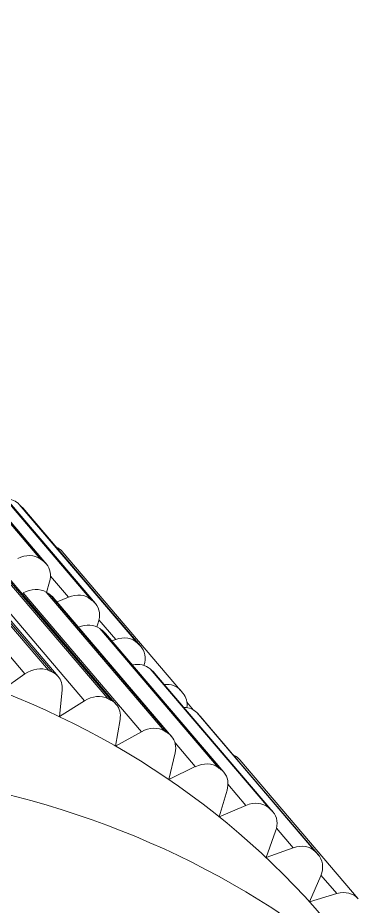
# Model space of a CAD drawing. Header units: metres. Extents: x 2999 to 3109, y 1752 to 1796.
# Drawn here: x 3012.05313 to 3012.05533, y 1761.79973 to 1761.80546 of the extents above; entities that cross this region are included whole.
import ezdxf

# ---------------------------------------------------------------- set-up
doc = ezdxf.new("R2010")
doc.units = ezdxf.units.M
doc.layers.add('PAREDES', color=7, linetype='Continuous')

msp = doc.modelspace()

# ---------------------------------------------------------------- linework, layer by layer
at = {"layer": 'PAREDES', "color": 253, "lineweight": 0}
for p, q in [((3012.053279787979, 1761.801967047726), (3012.052516850066, 1761.802861668787)), ((3012.053299935428, 1761.801952160278), (3012.052536951164, 1761.802846741631)), ((3012.053317209398, 1761.80193593636), (3012.05255423842, 1761.802830689832)), ((3012.053603836237, 1761.80170811401), (3012.052840898324, 1761.802602735071)), ((3012.053622659273, 1761.801691770507), (3012.052859675008, 1761.80258635186)), ((3012.053633453612, 1761.801680764983), (3012.052870515698, 1761.802575386044)), ((3012.053905290349, 1761.801425645471), (3012.053142352436, 1761.802320266533)), ((3012.053922709555, 1761.801407938616), (3012.05315972529, 1761.80230251997)), ((3012.053927454714, 1761.801402680976), (3012.053164516801, 1761.802297302037)), ((3012.053330381373, 1761.801250913451), (3012.05256744346, 1761.802145534513)), ((3012.053353919581, 1761.801240698852), (3012.052591028019, 1761.802135359621)), ((3012.053178861268, 1761.801227678692), (3012.052415923355, 1761.802122299753)), ((3012.053393201853, 1761.801211824564), (3012.052630263941, 1761.802106445625)), ((3012.0541824693, 1761.801121416752), (3012.053419531387, 1761.802016037813)), ((3012.053713832648, 1761.801068425403), (3012.052950894735, 1761.801963046464)), ((3012.053563076405, 1761.801054524746), (3012.052800138491, 1761.801949145808)), ((3012.053736377391, 1761.801056556056), (3012.052973360062, 1761.80195126982)), ((3012.05376785562, 1761.801031444107), (3012.053004917706, 1761.801926065168)), ((3012.053459151695, 1761.801722399989), (3012.053343324202, 1761.801858169768)), ((3012.053337117474, 1761.801820384054), (3012.053317225665, 1761.801753354574)), ((3012.053929549159, 1761.800855080699), (3012.053166611246, 1761.80174970176)), ((3012.054078965547, 1761.800859475288), (3012.053316027634, 1761.80175409635)), ((3012.054100232227, 1761.800846189594), (3012.053337294314, 1761.801740810655)), ((3012.054124542044, 1761.800825223775), (3012.05336155778, 1761.801719805128)), ((3012.053385892016, 1761.801691305653), (3012.053459151695, 1761.801722399989)), ((3012.053650360287, 1761.801556051309), (3012.053641442912, 1761.801531374093)), ((3012.053763838966, 1761.801449291359), (3012.053656111863, 1761.80157560545)), ((3012.054424218024, 1761.800625135988), (3012.053661280112, 1761.801519757049)), ((3012.054444365474, 1761.800610248539), (3012.053681381209, 1761.801504829893)), ((3012.054461639444, 1761.800594024622), (3012.05369870153, 1761.801488645683)), ((3012.053739746106, 1761.801440546203), (3012.053763838966, 1761.801449291359)), ((3012.053022041123, 1761.80111728542), (3012.053178861268, 1761.801227678692)), ((3012.054748266283, 1761.800366202272), (3012.053985282018, 1761.801260783625)), ((3012.054767042967, 1761.800349819061), (3012.054004105054, 1761.801244440122)), ((3012.054777883657, 1761.800338853245), (3012.054014945744, 1761.801233474306)), ((3012.053418645191, 1761.801123677872), (3012.053401214139, 1761.800952831638)), ((3012.053401214139, 1761.800952831638), (3012.053563076405, 1761.801054524746)), ((3012.05426559614, 1761.800994924027), (3012.05422324785, 1761.801044639162)), ((3012.053792032027, 1761.800934175293), (3012.053763359821, 1761.800762378841)), ((3012.055049720395, 1761.800083733733), (3012.054286782482, 1761.800978354795)), ((3012.055067093249, 1761.80006598717), (3012.054304155336, 1761.800960608231)), ((3012.055071884759, 1761.800060769237), (3012.054308946846, 1761.800955390299)), ((3012.053763359821, 1761.800762378841), (3012.053929549159, 1761.800855080699)), ((3012.054276863031, 1761.800630061905), (3012.054146595186, 1761.800782875717)), ((3012.054146921879, 1761.800718700581), (3012.05410699554, 1761.800546907208)), ((3012.055326978762, 1761.799779412311), (3012.054563994497, 1761.800673993665)), ((3012.05410699554, 1761.800546907208), (3012.054276863031, 1761.800630061905)), ((3012.05448154752, 1761.800478472316), (3012.054430658442, 1761.800307092386)), ((3012.054603581741, 1761.800380488251), (3012.054487754247, 1761.80051625803)), ((3012.054430658442, 1761.800307092386), (3012.054603581741, 1761.800380488251)), ((3012.054794790332, 1761.800214139571), (3012.054733177071, 1761.800044020388)), ((3012.054908269011, 1761.800107379621), (3012.054800541909, 1761.800233693712)), ((3012.054733177071, 1761.800044020388), (3012.054908269011, 1761.800107379621)), ((3012.055085320029, 1761.799926973764), (3012.055013082085, 1761.799758843511)), ((3012.055189707034, 1761.79981178232), (3012.055087300776, 1761.799931885321)), ((3012.055013082085, 1761.799758843511), (3012.055189707034, 1761.79981178232))]:
    msp.add_line(p, q, dxfattribs=at)
for centre, radius, start, end in [((3010.970527799075, 1762.908031058607), 1.466147559632665, 301.4662384121358, 319.7050643108328), ((3111.831710831227, 1645.171900464966), 153.5083563845369, 130.5044300701699, 130.5682091427031), ((3103.501619721041, 1654.8958702153), 140.6997006626653, 130.497354821136, 130.5667228412183)]:
    msp.add_arc(centre, radius, start, end, dxfattribs=at)
for centre, major_axis, ratio, start_param, end_param in [((3009.143085672198, 1765.041227319452), (-2.768294905619666, 3.231465536757614), 0.5783642864339333, 3.047316074371338, 3.235869169235229), ((3012.053025736308, 1761.802210881758), (0.0001217253010711734, 0.0001037960305268887), 0.8089340472728174, 0.05850948765873909, 0.7353331446647644), ((3012.047347839786, 1761.796884369836), (0.006048879547756614, 0.00515857821753691), 0.8089341051817623, 0.05465411394834518, 0.05850948765873909), ((3012.0530427915, 1761.802193506006), (0.0001217253010711734, 0.0001037960305268887), 0.8089340472728174, 1.555330300107016e-07, 0.05465411394834518), ((3012.053297885502, 1761.80191214908), (0.0001217253010711734, 0.0001037960305268887), 0.8089340472728174, 6.277580738067627, 6.663201808929443), ((3012.053175793364, 1761.801846776089), (0.0001217253010711734, 0.0001037960305268887), 0.8089340472728174, 0.1867377609014511, 1.26406466960907), ((3012.0481107777, 1761.795989748775), (0.006048879547756614, 0.00515857821753691), 0.8089341051817623, 0.1828823834657669, 0.1867377609014511), ((3012.053195484097, 1761.801832140329), (0.0001217253010711734, 0.0001037960305268887), 0.8089340472728174, 6.283185005187988, 6.466067790985107), ((3012.053195484097, 1761.801832140329), (0.0001217253010711734, 0.0001037960305268887), 0.8089340472728174, 5.388740539550781, 6.283185005187988), ((3012.049255240809, 1761.794647704626), (0.005858627080862386, 0.004996398590360712), 0.8089340707589203, 6.283183097839355, 7.28233528137207), ((3012.0481107777, 1761.795989748775), (0.005858627080862386, 0.004996398590360712), 0.8089340707589203, 0.1780160218477249, 0.1796350181102753), ((3012.053218943099, 1761.801629135808), (0.0001217253010711734, 0.0001037960305268887), 0.8089340472728174, 0.2508518993854523, 1.328178882598877), ((3012.04849222348, 1761.79554241839), (0.006048879547756614, 0.00515857821753691), 0.8089341051817623, 0.2469965219497681, 0.2508518993854523), ((3012.053239832479, 1761.801616009098), (0.0001217253010711734, 0.0001037960305268887), 0.8089340472728174, 6.283185482025146, 6.530181884765625), ((3012.053493315641, 1761.80159302106), (0.0001217253010711734, 0.0001037960305268887), 0.8089340472728174, 0.12262362241745, 1.199950575828552), ((3012.0481107777, 1761.795989748775), (0.006048879547756614, 0.00515857821753691), 0.8089341051817623, 0.1187682524323463, 0.12262362241745), ((3012.053511728311, 1761.801576968953), (0.0001217253010711734, 0.0001037960305268887), 0.8089340472728174, 6.283090591430664, 6.40195369720459), ((3012.053511728311, 1761.801576968953), (0.0001217253010711734, 0.0001037960305268887), 0.8089340472728174, 5.324626445770264, 6.283090591430664), ((3012.053557239145, 1761.801399445704), (0.0001217253010711734, 0.0001037960305268887), 0.8089340472728174, 0.1867377609014511, 1.192118883132935), ((3012.04849222348, 1761.79554241839), (0.006048879547756614, 0.00515857821753691), 0.8089341051817623, 0.1828823834657669, 0.1867377609014511), ((3012.053576976229, 1761.801384849653), (0.0001217253010711734, 0.0001037960305268887), 0.8089340472728174, 6.283185005187988, 6.466067790985107), ((3012.053788753637, 1761.801316167994), (0.0001217253010711734, 0.0001037960305268887), 0.8089340472728174, 0.05850948765873909, 1.135836362838745), ((3012.0481107777, 1761.795989748775), (0.006048879547756614, 0.00515857821753691), 0.8089341051817623, 0.05465411394834518, 0.05850948765873909), ((3012.053805729412, 1761.801298884945), (0.0001217253010711734, 0.0001037960305268887), 0.8089340472728174, 5.359101295471191, 6.337839603424072), ((3012.053805729412, 1761.801298884945), (0.0001217253010711734, 0.0001037960305268887), 0.8089340472728174, 1.555330300107016e-07, 0.05465411394834518), ((3012.053248441413, 1761.801118031153), (0.0001217253010711734, 0.0001037960305268887), 0.8089340472728174, 0.3790801763534546, 1.456407070159912), ((3012.053874761421, 1761.801145690675), (0.0001217253010711734, 0.0001037960305268887), 0.8089340472728174, 0.12262362241745, 0.983066737651825), ((3012.049255240809, 1761.794647704626), (0.006048879547756614, 0.00515857821753691), 0.8089341051817623, 0.3752247989177704, 0.3790801763534546), ((3012.053271476552, 1761.801108028533), (0.0001217253010711734, 0.0001037960305268887), 0.8089340472728174, 6.283019065856934, 6.65841007232666), ((3012.053271476552, 1761.801108028533), (0.0001217253010711734, 0.0001037960305268887), 0.8089340472728174, 5.581083297729492, 6.283019065856934), ((3012.04849222348, 1761.79554241839), (0.006048879547756614, 0.00515857821753691), 0.8089341051817623, 0.1187682524323463, 0.12262362241745), ((3012.053893174092, 1761.801129638568), (0.0001217253010711734, 0.0001037960305268887), 0.8089340472728174, 6.283090591430664, 6.40195369720459), ((3012.054060777063, 1761.801017488311), (0.0001217253010711734, 0.0001037960305268887), 0.8089340472728174, 6.277580738067627, 7.135012149810791), ((3012.0481107777, 1761.795989748775), (0.006048879547756614, 0.00515857821753691), 0.8089341051817623, 6.273725509643555, 6.277580738067627), ((3012.054076395361, 1761.800998881617), (0.0001217253010711734, 0.0001037960305268887), 0.8089340472728174, 5.552212715148926, 6.273725509643555), ((3012.053624121707, 1761.800939173033), (0.0001217253010711734, 0.0001037960305268887), 0.8089340472728174, 0.3149660229682922, 1.392292976379395), ((3012.049255240809, 1761.794647704626), (0.006048879547756614, 0.00515857821753691), 0.8089341051817623, 0.311110645532608, 0.3149660229682922), ((3012.053646130319, 1761.800927648076), (0.0001217253010711734, 0.0001037960305268887), 0.8089340472728174, 8.544105156715887e-08, 0.311110645532608), ((3012.050018225073, 1761.793753123273), (0.005858627080862386, 0.004996398590360712), 0.8089340707589203, 6.283101081848145, 7.28233528137207), ((3012.053646130319, 1761.800927648076), (0.0001217253010711734, 0.0001037960305268887), 0.8089340472728174, 5.516969203948975, 6.283185482025146), ((3012.054170245769, 1761.800868877317), (0.0001217253010711734, 0.0001037960305268887), 0.8089340472728174, 0.05850948765873909, 0.7353331446647644), ((3012.04849222348, 1761.79554241839), (0.006048879547756614, 0.00515857821753691), 0.8089341051817623, 0.05465411394834518, 0.05850948765873909), ((3012.054187175193, 1761.80085155456), (0.0001217253010711734, 0.0001037960305268887), 0.8089340472728174, 1.555331010649752e-07, 0.05465411394834518), ((3012.053981881012, 1761.800734514746), (0.0001217253010711734, 0.0001037960305268887), 0.8089340472728174, 0.2508518993854523, 1.328178882598877), ((3012.049255240809, 1761.794647704626), (0.006048879547756614, 0.00515857821753691), 0.8089341051817623, 0.2469965219497681, 0.2508518993854523), ((3012.054002770392, 1761.800721388036), (0.0001217253010711734, 0.0001037960305268887), 0.8089340472728174, 6.283185482025146, 6.530181884765625), ((3012.054002770392, 1761.800721388036), (0.0001217253010711734, 0.0001037960305268887), 0.8089340472728174, 5.452855110168457, 6.283185482025146), ((3012.054442269196, 1761.800570197634), (0.0001217253010711734, 0.0001037960305268887), 0.8089340472728174, 6.277580738067627, 6.663201808929443), ((3012.054320177058, 1761.800504824643), (0.0001217253010711734, 0.0001037960305268887), 0.8089340472728174, 0.1867377609014511, 1.26406466960907), ((3012.049255240809, 1761.794647704626), (0.006048879547756614, 0.00515857821753691), 0.8089341051817623, 0.1828823834657669, 0.1867377609014511), ((3012.054339914142, 1761.800490228591), (0.0001217253010711734, 0.0001037960305268887), 0.8089340472728174, 6.283185005187988, 6.466067790985107), ((3012.054339914142, 1761.800490228591), (0.0001217253010711734, 0.0001037960305268887), 0.8089340472728174, 5.388740539550781, 6.283185005187988), ((3012.054637699335, 1761.800251069614), (0.0001217253010711734, 0.0001037960305268887), 0.8089340472728174, 0.12262362241745, 1.199950575828552), ((3012.049255240809, 1761.794647704626), (0.006048879547756614, 0.00515857821753691), 0.8089341051817623, 0.1187682524323463, 0.12262362241745), ((3012.054656158356, 1761.800235057214), (0.0001217253010711734, 0.0001037960305268887), 0.8089340472728174, 6.283090591430664, 6.40195369720459), ((3012.054656158356, 1761.800235057214), (0.0001217253010711734, 0.0001037960305268887), 0.8089340472728174, 5.324626445770264, 6.283090591430664), ((3012.05493313733, 1761.799974216548), (0.0001217253010711734, 0.0001037960305268887), 0.8089340472728174, 0.05850948765873909, 1.135836362838745), ((3012.049255240809, 1761.794647704626), (0.006048879547756614, 0.00515857821753691), 0.8089341051817623, 0.05465411394834518, 0.05850948765873909), ((3012.054950159458, 1761.799956973207), (0.0001217253010711734, 0.0001037960305268887), 0.8089340472728174, 5.260512351989746, 6.337839603424072), ((3012.054950159458, 1761.799956973207), (0.0001217253010711734, 0.0001037960305268887), 0.8089340472728174, 1.555331010649752e-07, 0.05465411394834518), ((3012.055205207109, 1761.799675576573), (0.0001217253010711734, 0.0001037960305268887), 0.8089340472728174, 6.277580738067627, 7.354907512664795)]:
    msp.add_ellipse(centre, major_axis=major_axis, ratio=ratio, start_param=start_param, end_param=end_param, dxfattribs=at)

doc.saveas('drawing.dxf')
